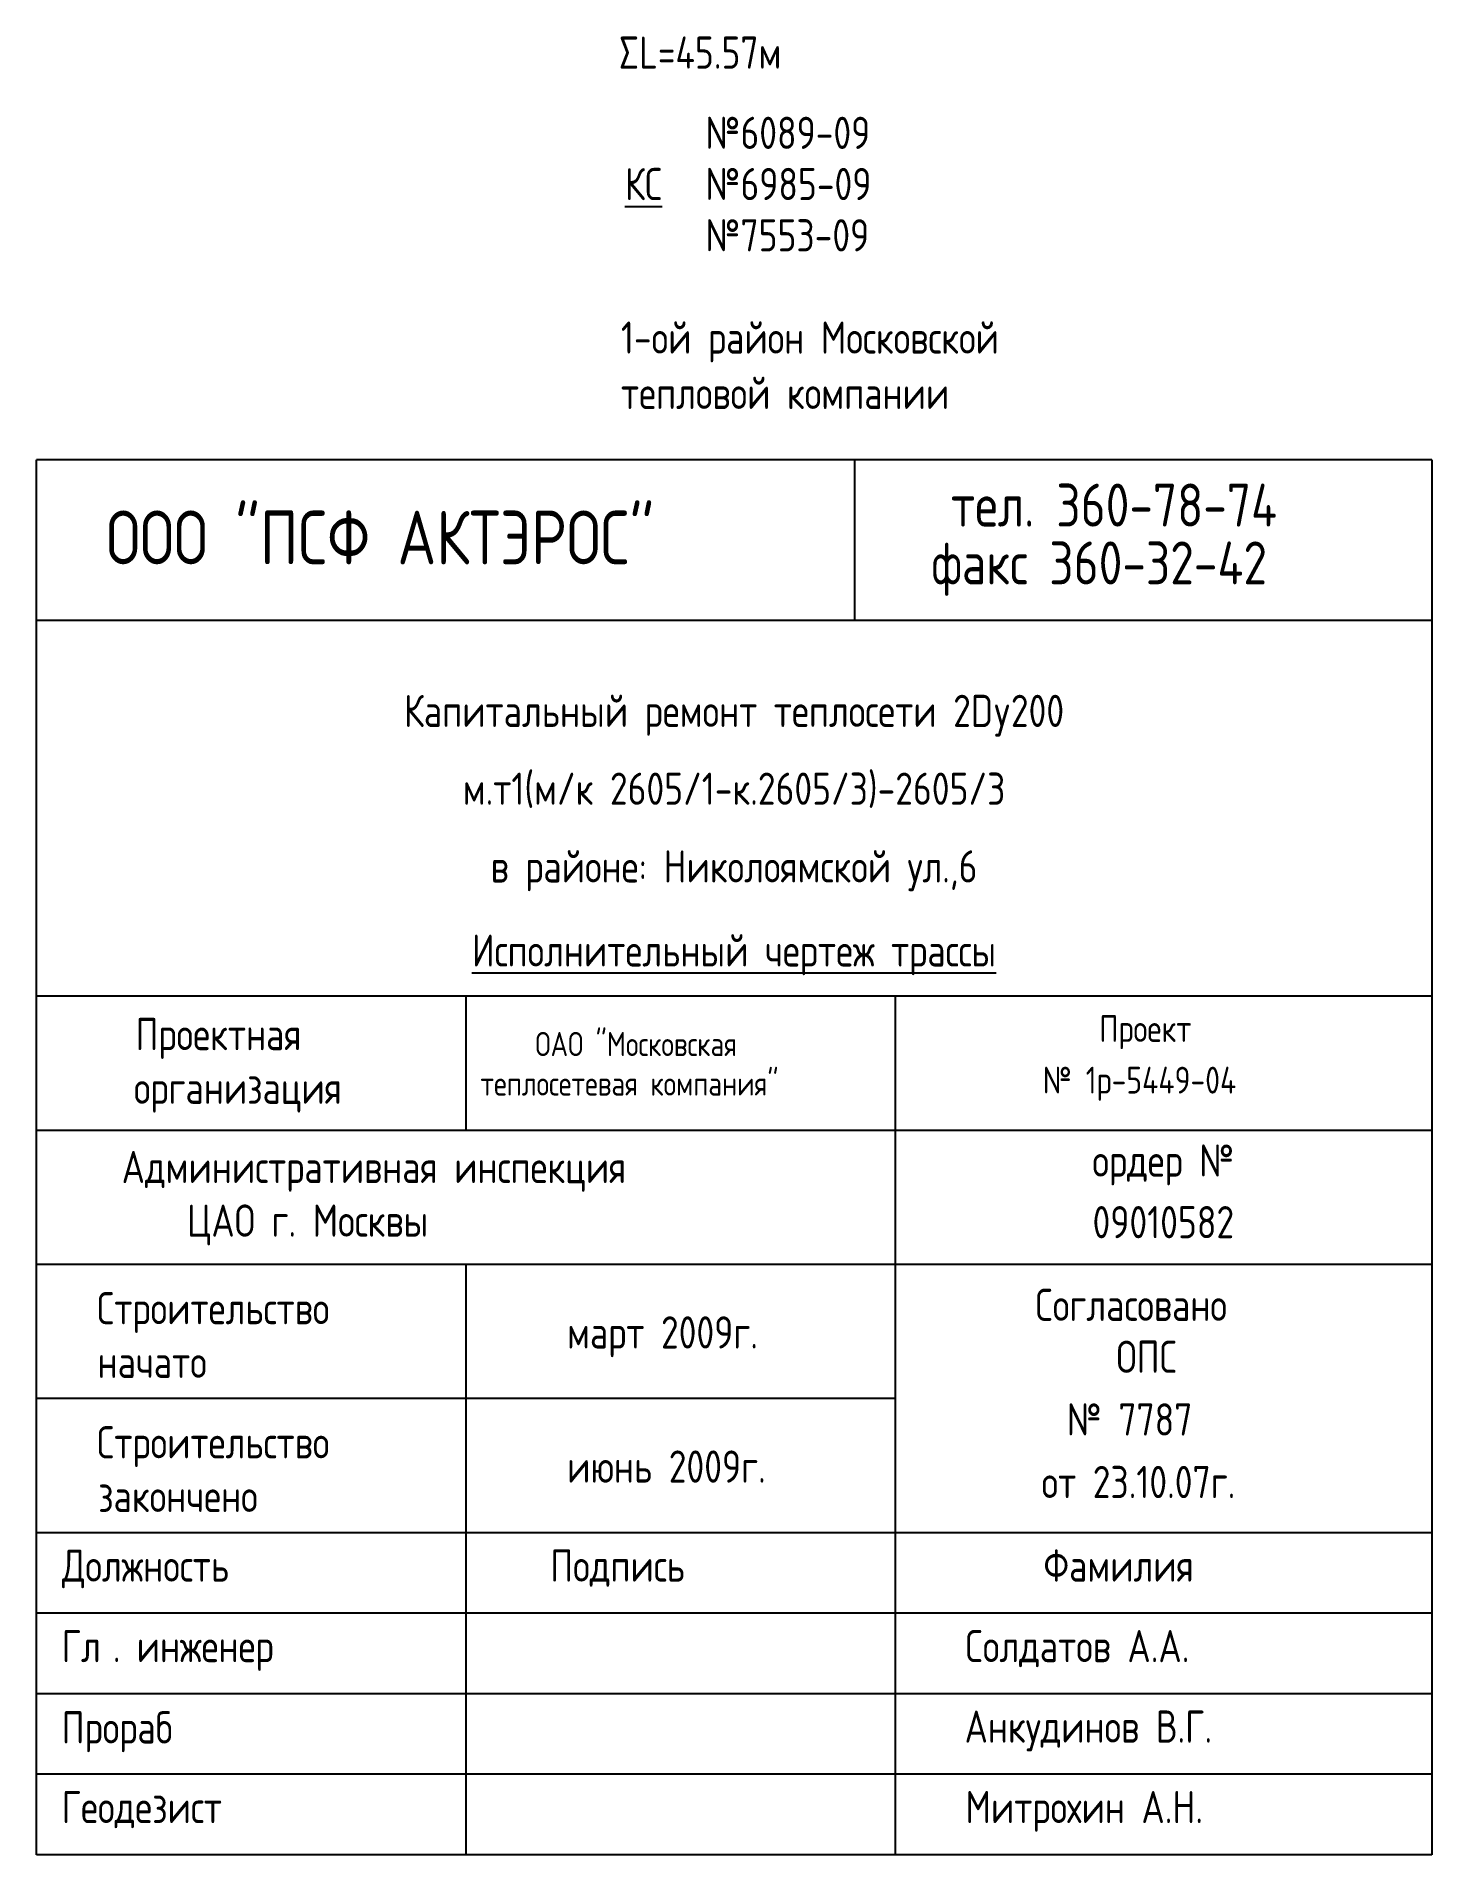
# Model space of a CAD drawing. Header units: metres. Extents: x 552 to 682, y 103 to 273.
import ezdxf
from ezdxf.enums import TextEntityAlignment as Align

# ---------------------------------------------------------------- set-up
doc = ezdxf.new("R2010")
doc.units = ezdxf.units.M
doc.layers.add('Формат', color=7, linetype='Continuous')
doc.styles.add('ЕСКД (ГОСТ)', font='ESKDU.shx')

msp = doc.modelspace()

# ---------------------------------------------------------------- linework, layer by layer
at = {"layer": 'Формат', "linetype": 'Continuous', "lineweight": -2}
for p, q in [((681.76, 233.33), (551.76, 233.33)), ((551.76, 103.33), (551.76, 233.33)), ((628.01, 218.33), (628.01, 233.33)), ((681.76, 233.33), (681.76, 103.33)), ((681.76, 218.33), (551.76, 218.33)), ((681.76, 183.33), (551.76, 183.33)), ((591.76, 183.33), (591.76, 170.83)), ((631.76, 183.33), (631.76, 103.33)), ((681.76, 170.83), (551.76, 170.83)), ((681.76, 158.33), (551.76, 158.33)), ((591.76, 158.33), (591.76, 103.33)), ((631.76, 145.83), (551.76, 145.83)), ((681.76, 133.33), (551.76, 133.33)), ((681.76, 125.83), (551.76, 125.83)), ((681.76, 118.33), (551.76, 118.33)), ((681.76, 110.83), (551.76, 110.83)), ((681.76, 103.33), (551.76, 103.33))]:
    msp.add_line(p, q, dxfattribs=at)

# ---------------------------------------------------------------- texts
at = {"layer": 'Формат', "linetype": 'Continuous', "lineweight": -2, "style": 'ЕСКД (ГОСТ)'}
for s, height, p in [('ΣL=45.57м', 3, (606.02, 269.77)), ('№6089-09', 3, (614.09, 262.29)), ('%%UКС', 3, (606.6, 257.52)), ('№6985-09', 3, (614.09, 257.52)), ('№7553-09', 3, (614.09, 252.74)), ('1-ой район Московской ', 3, (606.22, 243.21)), ('тепловой компании', 3, (606.22, 238.05)), ('тел. 360-78-74', 4, (636.97, 227.1)), (' ООО "ПСФ АКТЭРОС"', 5, (555.71, 223.58)), ('факс 360-32-42', 4, (635.15, 221.71)), ('Проектная', 3, (560.99, 178.3)), ('Проект', 2.5, (650.79, 179.07)), ('ОАО "Московская', 2.25, (598.25, 177.75)), ('теплосетевая компания"', 2.25, (593.13, 174.07)), ('№ 1р-5449-04', 2.5, (645.52, 174.26)), ('организация', 3, (560.84, 173.3)), ('Административная инспекция', 3, (559.7, 165.92)), ('ЦАО г. Москвы', 3, (565.79, 160.92)), ('Согласовано', 3, (644.84, 153.07)), ('Строительство', 3, (557.4, 152.76)), ('март 2009г.', 3, (601.2, 150.5)), ('ОПС', 3, (652.38, 148.23)), ('начато', 3, (557.46, 147.76)), ('№ 7787', 3, (647.76, 142.39)), ('Строительство', 3, (557.4, 140.26)), ('июнь 2009г.', 3, (601.2, 138)), ('от 23.10.07г.', 3, (645.41, 136.56)), ('закончено', 3, (557.51, 135.26)), ('Должность', 3, (554.14, 128.77)), ('Подпись', 3, (599.63, 128.77)), ('Фамилия', 3, (645.59, 128.77)), ('Гл', 3, (554.11, 121.27)), ('инженер', 3, (561.1, 121.27)), ('. ', 3, (558.88, 121.27)), ('Прораб', 3, (554.11, 113.69)), ('Геодезист', 3, (554.11, 106.27))]:
    msp.add_text(s, height=height, dxfattribs=at).set_placement(p)
for s, p in [('Капитальный ремонт теплосети 2Dy200', (616.76, 209.48)), ('м.т1(м/к 2605/1-к.2605/3)-2605/3', (616.76, 202.68)), ('в районе: Николоямской ул.,6', (616.76, 195.03)), ('%%UИсполнительный чертеж трассы', (616.76, 187.2)), ('ордер №', (656.76, 167.61)), ('09010582', (656.76, 162.28))]:
    msp.add_text(s, height=3, dxfattribs=at).set_placement(p, align=Align.MIDDLE)
for s, p in [('Солдатов А.А.', (638.32, 121.27)), ('Анкудинов В.Г.', (638.24, 113.77)), ('Митрохин А.Н.', (638.32, 106.27))]:
    msp.add_text(s, height=3, rotation=360, dxfattribs=at).set_placement(p)

doc.saveas('drawing.dxf')
